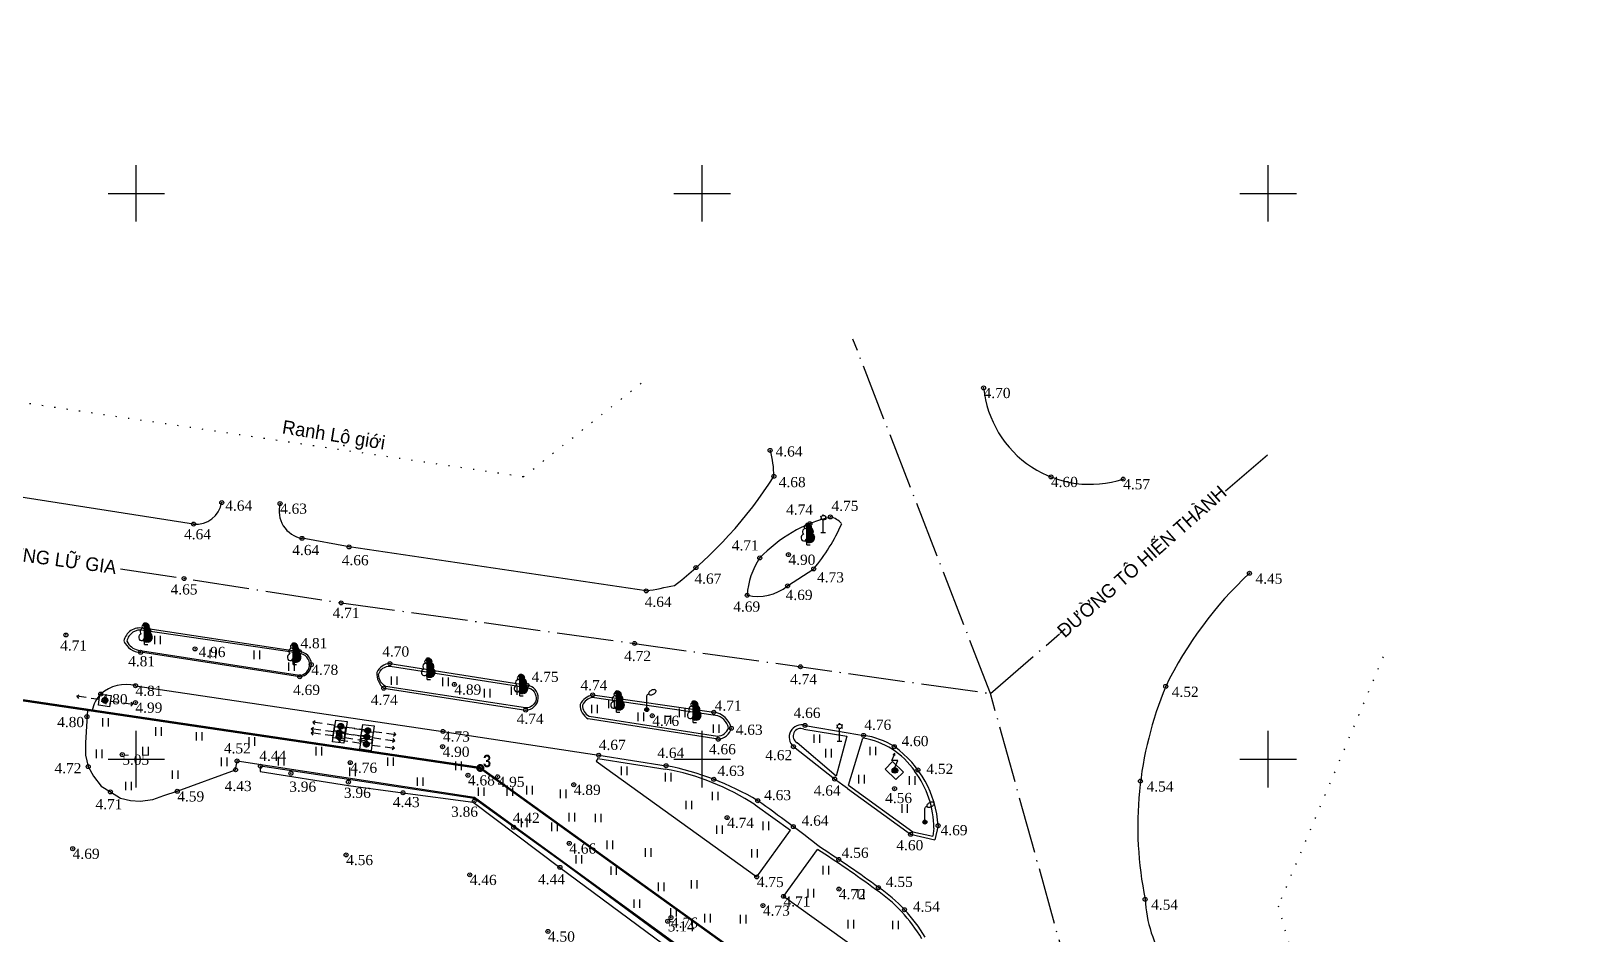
# Model space of a CAD drawing. Header units: millimetres. Extents: x 598805 to 599364, y 1190821 to 1191401.
# Drawn here: x 599040.7 to 599176.5, y 1191184.5 to 1191264.4 of the extents above; entities that cross this region are included whole.
import ezdxf
from ezdxf.enums import TextEntityAlignment as Align

# ---------------------------------------------------------------- set-up
doc = ezdxf.new("R2010")
doc.units = ezdxf.units.MM
doc.header["$PDMODE"] = 32
doc.header["$PDSIZE"] = 0.35
for name, pattern in [('1BANCONG_54', [0.55, 0, -0.5, 0.05]), ('1TIMDUONG', [13, 10, -1.4, 0.2, -1.4]), ('GACH2', [3, 2, -1])]:
    doc.linetypes.add(name, pattern=pattern)
for name, color, linetype in [('A1-GHICHU', 7, 'Continuous'), ('BE CHIM', 62, 'GACH2'), ('DANDUNG', 7, 'Continuous'), ('diem', 2, 'Continuous'), ('Docao', 22, 'Continuous'), ('dtich', 3, 'Continuous'), ('DUONG NHUA', 221, 'Continuous'), ('GHICHU', 2, 'Continuous'), ('hl', 5, 'Continuous'), ('K_THUCVAT', 3, 'Continuous'), ('MUONG DAT', 170, 'MUONG_DAT'), ('NUT', 2, 'Continuous'), ('RANH', 7, 'Continuous'), ('RANH THUC VAT', 3, 'RANH_THUC_VAT'), ('TUONG XAY', 51, 'TUONG_XAY_GACH_DA_NTL_THUAN_1')]:
    doc.layers.add(name, color=color, linetype=linetype)
doc.layers.add('Level 28', color=7, linetype='Continuous', lineweight=0)
doc.styles.add('TIMES', font='times_1.ttf')
doc.styles.add('TIMESNEWROMAN', font='times_1.ttf', dxfattribs={"width": 0.9})
doc.styles.add('VAPTIMN', font='VAVON__0.TTF')
doc.styles.add('VHELVCB', font='VNI-Helve-Condense-Bold_0.TTF')
doc.linetypes.add('MUONG_DAT', pattern='A,0.75,[130,ltypeshp.shx,S=0.25,R=0,X=0,Y=0.25],0.75', length=1.5)
doc.linetypes.add('RANH_THUC_VAT', pattern='A,0,[133,ltypeshp.shx,S=0.1,R=0,X=-0.1,Y=0],-1.2', length=1.2)
doc.linetypes.add('TUONG_XAY_GACH_DA_NTL_THUAN_1', pattern='A,0.85,[130,ltypeshp.shx,S=0.25,R=0,X=0,Y=0.25],0.2,[130,ltypeshp.shx,S=0.25,R=0,X=0,Y=0.25],0.1,[130,ltypeshp.shx,S=0.1,R=90,X=-0.2,Y=0.5],0.85', length=2)

# ---------------------------------------------------------------- blocks, each defined once
blk = doc.blocks.new('CAY LA RONG LON')
for p, q in [((-0.44, 2.81), (-0.64, 2.66)), ((-0.43, 3.26), (-0.46, 3.16)), ((-0.46, 3.16), (-0.43, 3.03)), ((-0.26, 2.87), (-0.44, 2.81)), ((-0.38, 3.35), (-0.43, 3.26)), ((-0.43, 3.03), (-0.36, 2.94)), ((-0.28, 3.42), (-0.38, 3.35)), ((-0.36, 2.94), (-0.26, 2.87)), ((-0.15, 3.48), (-0.28, 3.42)), ((0, 3.5), (-0.15, 3.48)), ((0, 0), (0, 3.5)), ((0, 0), (0, 3.5)), ((0, 3.5), (0.15, 3.48)), ((0.15, 3.48), (0.28, 3.42)), ((0.36, 2.94), (0.26, 2.87)), ((0.26, 2.87), (0.44, 2.81)), ((0.28, 3.42), (0.38, 3.35)), ((0.43, 3.03), (0.36, 2.94)), ((0.38, 3.35), (0.43, 3.26)), ((0.43, 3.26), (0.46, 3.16)), ((0.46, 3.16), (0.43, 3.03)), ((0.44, 2.81), (0.64, 2.66)), ((-0.92, 1.6), (-1, 1.39)), ((-1, 1.39), (-0.99, 1.14)), ((-0.99, 1.14), (-0.92, 0.93)), ((-0.8, 1.71), (-0.92, 1.6)), ((-0.92, 0.93), (-0.79, 0.77)), ((-0.69, 1.79), (-0.8, 1.71)), ((-0.79, 0.77), (-0.59, 0.7)), ((-0.71, 2.57), (-0.77, 2.36)), ((-0.77, 2.36), (-0.77, 2.22)), ((-0.77, 2.22), (-0.68, 2)), ((-0.64, 2.66), (-0.71, 2.57)), ((-0.59, 1.84), (-0.69, 1.79)), ((-0.68, 2), (-0.59, 1.84)), ((-0.59, 0.7), (-0.36, 0.69)), ((-0.36, 0.69), (-0.18, 0.77)), ((-0.18, 0.77), (0, 0.85)), ((0.18, 0.77), (0, 0.85)), ((0, 0), (0.6, 0)), ((0.36, 0.69), (0.18, 0.77)), ((0.59, 0.7), (0.36, 0.69)), ((0.68, 2), (0.59, 1.84)), ((0.59, 1.84), (0.69, 1.79)), ((0.79, 0.77), (0.59, 0.7)), ((0.64, 2.66), (0.71, 2.57)), ((0.77, 2.22), (0.68, 2)), ((0.69, 1.79), (0.8, 1.71)), ((0.71, 2.57), (0.77, 2.36)), ((0.77, 2.36), (0.77, 2.22)), ((0.92, 0.93), (0.79, 0.77)), ((0.8, 1.71), (0.92, 1.6)), ((0.92, 1.6), (1, 1.39)), ((0.99, 1.14), (0.92, 0.93)), ((1, 1.39), (0.99, 1.14))]:
    blk.add_line(p, q)
at = {"color": 0}
for p, q in [((0, 3.46), (0.03, 3.5)), ((0, 3.34), (0.14, 3.48)), ((0.43, 3.03), (0, 3.46)), ((0, 3.22), (0.23, 3.44)), ((0, 3.09), (0.31, 3.4)), ((0, 2.97), (0.38, 3.35)), ((0.38, 2.96), (0, 3.34)), ((0, 2.85), (0.42, 3.27)), ((0.31, 2.91), (0, 3.22)), ((0, 2.72), (0.45, 3.17)), ((0.77, 2.32), (0, 3.09)), ((0.77, 2.2), (0, 2.97)), ((0, 2.6), (0.27, 2.87)), ((0.73, 2.12), (0, 2.85)), ((0, 2.47), (0.36, 2.84)), ((0, 2.35), (0.45, 2.8)), ((0, 2.23), (0.52, 2.75)), ((0.69, 2.03), (0, 2.72)), ((0.45, 3.14), (0.1, 3.49)), ((0.3, 2.9), (0.42, 3.02)), ((0.39, 3.32), (0.33, 3.38)), ((0.73, 2.48), (0.39, 2.82)), ((0, 2.1), (0.59, 2.7)), ((0, 1.98), (0.66, 2.64)), ((0.65, 1.95), (0, 2.6)), ((0, 1.86), (0.71, 2.56)), ((0, 1.73), (0.74, 2.47)), ((0.61, 1.87), (0, 2.47)), ((0, 1.61), (0.77, 2.38)), ((1, 1.35), (0, 2.35)), ((0, 1.48), (0.77, 2.26)), ((0.99, 1.24), (0, 2.23)), ((0.98, 1.12), (0, 2.1)), ((0, 1.36), (0.71, 2.07)), ((0.95, 1.03), (0, 1.98)), ((0.92, 0.93), (0, 1.86)), ((0, 1.24), (0.6, 1.84)), ((0, 1.11), (0.68, 1.79)), ((0, 0.99), (0.75, 1.74)), ((0.87, 0.86), (0, 1.73)), ((0, 0.87), (0.82, 1.69)), ((0.81, 0.8), (0, 1.61)), ((0.73, 0.75), (0, 1.48)), ((0.64, 0.72), (0, 1.36)), ((0.54, 0.7), (0, 1.24)), ((0.42, 0.69), (0, 1.11)), ((0.25, 0.74), (0, 0.99)), ((0.03, 0.83), (0, 0.87)), ((0.07, 0.82), (0.89, 1.63)), ((0.16, 0.78), (0.94, 1.56)), ((0.24, 0.74), (0.97, 1.47)), ((0.33, 0.7), (1, 1.37)), ((0.45, 0.69), (0.99, 1.24)), ((0.58, 0.7), (0.97, 1.1)), ((0.95, 1.53), (0.68, 1.79)), ((0.76, 0.76), (0.88, 0.88))]:
    blk.add_line(p, q, dxfattribs=at)
for p in [(0.15, 3.48), (0.26, 2.87), (0.28, 3.42), (0.36, 2.94), (0.38, 3.35), (0.43, 3.26), (0.43, 3.03), (0.44, 2.81), (0.46, 3.16), (0.18, 0.77), (0.36, 0.69), (0.59, 1.84), (0.59, 0.7), (0.64, 2.66), (0.68, 2), (0.69, 1.79), (0.71, 2.57), (0.77, 2.36), (0.77, 2.22), (0.79, 0.77), (0.8, 1.71), (0.92, 1.6), (0.92, 0.93), (0.99, 1.14), (1, 1.39)]:
    blk.add_point(p)
at = {"layer": 'NUT', "style": 'TIMESNEWROMAN', "width": 0.9}
blk.add_attdef('DK', text='', height=1.5, dxfattribs=at).set_placement((0.05, -2.63), align=Align.CENTER)
blk = doc.blocks.new('VCOTDEN')
blk.add_line((0, 0), (0, 2.43))
at = {"flags": 128}
blk.add_lwpolyline([(0, 2.43), (0.04, 2.54), (0.12, 2.65), (0.23, 2.73), (0.35, 2.77)], dxfattribs=at)
blk.add_lwpolyline([(1.62, 3.36, 0.165067), (1.53, 3.46, 0.105723), (1.32, 3.52, 0.068875), (1.1, 3.5, 0.055065), (0.83, 3.41, 0.055065), (0.58, 3.26, 0.068875), (0.43, 3.1, 0.105723), (0.34, 2.91, 0.165067), (0.35, 2.77, 0.165067), (0.45, 2.67, 0.105723), (0.65, 2.62, 0.068875), (0.88, 2.63, 0.055065), (1.15, 2.73, 0.055065), (1.39, 2.87, 0.068875), (1.55, 3.04, 0.105723), (1.64, 3.23, 0.165067)], format="xyb", close=True, dxfattribs=at)
at = {"const_width": 0.371}
blk.add_lwpolyline([(-0.19, 0, 1), (0.19, 0, 1)], format="xyb", close=True, dxfattribs=at)
blk = doc.blocks.new('capdien')
at = {"linetype": 'Continuous'}
for p, q in [((604328.73, 1192945.57), (604329.73, 1192945.58)), ((604328.73, 1192944.57), (604328.73, 1192945.57)), ((604329.73, 1192945.58), (604329.73, 1192944.58)), ((604327.58, 1192945.09), (604326.74, 1192945.09)), ((604328.74, 1192945.09), (604328.01, 1192945.09)), ((604329.73, 1192944.58), (604328.73, 1192944.57)), ((604329.74, 1192945.09), (604330.48, 1192945.09)), ((604330.91, 1192945.09), (604331.74, 1192945.09))]:
    blk.add_line(p, q, dxfattribs=at)
for p, q in [((604326.74, 1192945.09), (604326.92, 1192945.26)), ((604326.74, 1192945.09), (604326.92, 1192944.91)), ((604331.74, 1192945.09), (604331.57, 1192945.26)), ((604331.74, 1192945.09), (604331.57, 1192944.91))]:
    blk.add_line(p, q)
blk.add_circle((604329.24, 1192945.09), 0.25)
blk.add_circle((604329.24, 1192945.09), 0.25)
blk.add_ellipse((604329.25, 1192945.08), major_axis=(-0.053, 0.053), ratio=1, dxfattribs=at)
blk.add_point((604329.24, 1192945.09))
blk.add_point((604329.24, 1192945.09))
blk = doc.blocks.new('COTHAP')
at = {"layer": 'K_THUCVAT'}
for points in [[(603950.27, 1193196.2), (603950.27, 1193195.45)], [(603950.77, 1193196.2), (603950.77, 1193195.45)]]:
    blk.add_lwpolyline(points, dxfattribs=at)

msp = doc.modelspace()

# ---------------------------------------------------------------- hatches: boundary and pattern name
msp.add_hatch(color=256).paths.add_polyline_path([(599117.02, 1191200.52), (599116.88, 1191200.38), (599117.02, 1191200.33)])
h = msp.add_hatch(color=256)
edge = h.paths.add_edge_path()
edge.add_arc((599117.02, 1191199.02), 0.25, 0, 360)

# ---------------------------------------------------------------- linework, layer by layer
for p, q in [((599110.43, 1191221.48, 5.09), (599110.53, 1191221.43, 5.09)), ((599110.53, 1191221.23, 5.09), (599110.43, 1191221.18, 5.09)), ((599110.69, 1191221.53, 5.09), (599110.69, 1191221.63, 5.09)), ((599110.69, 1191220.03, 5.09), (599110.69, 1191221.13, 5.09)), ((599110.95, 1191221.48, 5.09), (599110.88, 1191221.43, 5.09)), ((599110.88, 1191221.24, 5.09), (599110.95, 1191221.19, 5.09)), ((599110.49, 1191220.03, 5.09), (599110.9, 1191220.03, 5.09)), ((599111.87, 1191203.05, 5.03), (599111.96, 1191203, 5.03)), ((599111.96, 1191202.8, 5.03), (599111.87, 1191202.75, 5.03)), ((599112.13, 1191203.1, 5.03), (599112.13, 1191203.2, 5.03)), ((599112.13, 1191201.6, 5.03), (599112.13, 1191202.7, 5.03)), ((599112.39, 1191203.05, 5.03), (599112.31, 1191203, 5.03)), ((599112.31, 1191202.81, 5.03), (599112.39, 1191202.76, 5.03)), ((599111.93, 1191201.6, 5.03), (599112.33, 1191201.6, 5.03)), ((599116.76, 1191199.9), (599116.95, 1191200.36)), ((599117.02, 1191200.52), (599116.88, 1191200.38)), ((599117.02, 1191200.33), (599116.88, 1191200.38)), ((599117.02, 1191200.33), (599117.02, 1191200.52)), ((599117.27, 1191199.9), (599116.76, 1191199.9)), ((599117.02, 1191199.27), (599117.27, 1191199.9)), ((599112.82, 1191197.42, 4.55), (599111.7, 1191198.25, 4.64))]:
    msp.add_line(p, q)
at = {"color": 1}
for points in [[(599080.39, 1191199.23), (598847.89, 1191233.65)], [(599112.38, 1191176.23), (599080.39, 1191199.23)]]:
    msp.add_lwpolyline(points, dxfattribs=at)
at = {"elevation": 9.75}
msp.add_lwpolyline([(599116.82, 1191199.81), (599116.15, 1191199.13), (599117.09, 1191198.21), (599117.77, 1191198.85), (599116.81, 1191199.8)], dxfattribs=at)
msp.add_circle((599117.02, 1191199.02), 0.25)
for centre in [(599110.71, 1191221.34, 5.09), (599112.14, 1191202.91, 5.03)]:
    msp.add_arc(centre, 0.2, 359.6239, 359.6233)
at = {"layer": 'A1-GHICHU', "color": 20, "linetype": '1TIMDUONG', "ltscale": 0.5, "flags": 128}
for points, elevation in [([(599125.46, 1191205.82), (599113.32, 1191237.12)], 4.69), ([(599146.22, 1191223.72), (599149.93, 1191226.91)], 4.69), ([(599048.59, 1191216.83), (599054.22, 1191215.97), (599068.1, 1191213.82), (599094.02, 1191210.23), (599125.46, 1191205.82)], 4.69), ([(599125.46, 1191205.82), (599131.56, 1191211.08)], 4.69), ([(599132.87, 1191179.23), (599125.46, 1191205.82)], 4.32)]:
    msp.add_lwpolyline(points, dxfattribs=dict(at, elevation=elevation))
at = {"layer": 'diem'}
for p in [(599124.86, 1191232.81, 4.7), (599106, 1191227.29, 4.64), (599106.33, 1191225, 4.68), (599130.81, 1191224.95, 4.6), (599137.19, 1191224.75, 4.57), (599057.55, 1191222.68, 4.64), (599062.7, 1191222.59, 4.63), (599055.06, 1191220.78, 4.64), (599109.51, 1191220.81, 4.74), (599111.32, 1191221.41, 4.75), (599064.64, 1191219.52, 4.64), (599068.8, 1191218.76, 4.66), (599105.08, 1191217.79, 4.71), (599107.62, 1191218.08, 4.9), (599099.44, 1191216.93, 4.67), (599109.85, 1191216.82, 4.73), (599148.35, 1191216.43, 4.45), (599054.22, 1191215.97, 4.65), (599095.05, 1191214.88, 4.64), (599107.54, 1191215.32, 4.69), (599068.1, 1191213.82, 4.71), (599103.97, 1191214.49, 4.69), (599043.78, 1191210.98, 4.71), (599050.38, 1191209.45, 4.79), (599055.19, 1191209.75, 4.96), (599064.4, 1191209.51, 4.81), (599094.02, 1191210.23, 4.72), (599065.46, 1191208.36, 4.78), (599072.4, 1191208.46, 4.7), (599108.68, 1191208.17, 4.74), (599064.44, 1191207.29, 4.69), (599078.1, 1191206.61, 4.89), (599046.85, 1191205.76, 4.8), (599047.22, 1191205.21, 4.93), (599049.93, 1191206.5, 4.81), (599071.86, 1191206.28, 4.74), (599084.53, 1191206.54, 4.75), (599090.32, 1191205.69, 4.74), (599140.95, 1191206.44, 4.52), (599049.92, 1191205.01, 4.99), (599084.4, 1191204.35, 4.74), (599095.1, 1191204.39, 4.9), (599101.02, 1191204.16, 4.71), (599045.64, 1191203.76, 4.8), (599095.58, 1191203.84, 4.86), (599102.57, 1191202.74, 4.63), (599109.08, 1191202.99, 4.66), (599077.09, 1191202.46, 4.73), (599101.41, 1191201.77, 4.66), (599114.25, 1191202.11, 4.63), (599048.76, 1191200.41, 5.05), (599058.91, 1191199.85, 4.52), (599077.06, 1191201.11, 4.9), (599090.85, 1191200.36, 4.67), (599108.06, 1191201.11, 4.62), (599116.97, 1191201.11, 4.6), (599045.75, 1191199.35, 4.72), (599058.77, 1191199.07, 4.43), (599060.97, 1191199.39, 4.44), (599063.66, 1191198.76, 3.96), (599068.9, 1191199.7, 4.76), (599079.3, 1191198.59, 4.68), (599081.92, 1191198.45, 4.95), (599096.81, 1191199.43, 4.64), (599119.05, 1191199.06, 4.52), (599047.71, 1191197.12, 4.68), (599053.62, 1191197.17, 4.59), (599068.74, 1191197.99, 3.96), (599088.65, 1191197.75, 4.89), (599101.02, 1191198.23, 4.63), (599111.7, 1191198.25, 4.64), (599116.99, 1191197.4, 4.73), (599138.72, 1191198.07, 4.54), (599073.56, 1191197.04, 4.43), (599079.85, 1191196.3, 3.86), (599104.91, 1191196.34, 4.63), (599102.2, 1191194.84, 4.74), (599119.67, 1191194.45, 4.8), (599083.34, 1191193.99, 4.42), (599108.05, 1191194.05, 4.64), (599118.41, 1191193.37, 4.6), (599120.84, 1191194.14, 4.57), (599044.38, 1191192.1, 4.69), (599088.25, 1191192.57, 4.66), (599068.54, 1191191.55, 4.56), (599087.43, 1191190.45, 4.44), (599112.06, 1191191.15, 4.56), (599079.46, 1191189.79, 4.46), (599104.82, 1191189.61, 4.75), (599107.18, 1191187.89, 4.71), (599112.07, 1191188.53, 4.72), (599115.57, 1191188.67, 4.55), (599139.13, 1191187.63, 4.54), (599105.36, 1191187.08, 4.73), (599117.87, 1191186.71, 4.54), (599096.95, 1191185.69, 5.14), (599097.24, 1191186.02, 4.76), (599086.37, 1191184.79, 4.5)]:
    msp.add_point(p, dxfattribs=at)
at = {"layer": 'dtich', "color": 1, "const_width": 0.2}
msp.add_lwpolyline([(599170.95, 1190968.46), (599132.13, 1191106.03), (599112.38, 1191176.23), (599080.39, 1191199.23), (598847.89, 1191233.65)], dxfattribs=at)
at = {"layer": 'DUONG NHUA'}
for p, q in [((599055.06, 1191220.78, 4.63), (599025.64, 1191225.38, 4.6)), ((599107.54, 1191215.32, 4.69), (599109.85, 1191216.82, 4.73)), ((599050.61, 1191211.57, 4.81), (599051.41, 1191211.5, 4.78)), ((599072.4, 1191208.46, 4.7), (599084.53, 1191206.54, 4.75)), ((599049.93, 1191206.5, 4.8), (599077.09, 1191202.46, 4.73)), ((599071.86, 1191206.28, 4.74), (599084.4, 1191204.35, 4.75)), ((599090.32, 1191205.69, 4.74), (599101.02, 1191204.16, 4.69)), ((599101.41, 1191201.77, 4.66), (599089.93, 1191203.57, 4.66)), ((599111.7, 1191198.25, 4.64), (599108.06, 1191201.11, 4.62)), ((599112.82, 1191197.42, 4.55), (599118.41, 1191193.37, 4.6)), ((599118.41, 1191193.37, 4.6), (599120.56, 1191192.89, 4.55)), ((599120.84, 1191194.14, 4.57), (599120.56, 1191192.89, 4.55))]:
    msp.add_line(p, q, dxfattribs=at)
for points, elevation in [([(599095.05, 1191214.88), (599068.8, 1191218.76), (599064.64, 1191219.52)], 4.64), ([(599051.41, 1191211.5), (599064.4, 1191209.51)], 4.78), ([(599064.44, 1191207.29), (599050.38, 1191209.45)], 4.81), ([(599045.69, 1191204.37), (599045.52, 1191201.45), (599045.5, 1191200.35), (599045.75, 1191199.35), (599046.21, 1191198.52), (599046.9, 1191197.62), (599047.71, 1191197.12), (599048.6, 1191196.55), (599049.49, 1191196.36), (599050.35, 1191196.3), (599051.47, 1191196.45), (599052.44, 1191196.81), (599053.62, 1191197.17), (599058.77, 1191199.07), (599058.91, 1191199.85)], 4.8), ([(599109.08, 1191202.99), (599112.89, 1191202.33), (599114.25, 1191202.11)], 4.62), ([(599077.09, 1191202.46), (599090.85, 1191200.36), (599096.81, 1191199.43)], 4.73), ([(599058.91, 1191199.85), (599079.89, 1191196.66)], 4.52), ([(599079.89, 1191196.66), (599101.06, 1191181.26), (599101.72, 1191180.31), (599105.24, 1191167.64)], 4.52)]:
    msp.add_lwpolyline(points, dxfattribs=dict(at, elevation=elevation))
for centre, radius, start, end in [((599134.28, 1191233.76, 4.57), 9.47, 185.7358, 287.8485), ((599098.17, 1191224.99, 4.64), 8.16, 0, 16.3754), ((599074.21, 1191245.47, 4.64), 38.1, 307.7776, 327.4789), ((599055.27, 1191223.06, 4.63), 2.3, 264.6964, 350.7552), ((599065.07, 1191221.94, 4.64), 2.46, 164.5759, 259.9065), ((599114.46, 1191208.8, 4.71), 12.99, 104.0027, 136.2473), ((599097.3, 1191227.35, 4.73), 16.38, 319.987, 336.4881), ((599110.91, 1191219.59, 4.74), 1.87, 41.1592, 77.4705), ((599110.92, 1191213.98, 4.69), 6.98, 146.939, 175.8057), ((599171.76, 1191191.37, 4.51), 34.3, 133.0557, 153.9508), ((599088.02, 1191258.06, 4.63), 43.75, 279.2356, 282.5728), ((599104.9, 1191218.6, 4.69), 4.21, 257.2011, 308.8256), ((599050.3, 1191210.18, 4.81), 1.42, 77.7646, 168.9961), ((599050.44, 1191211.12, 4.81), 1.67, 203.7253, 267.7664), ((599064.35, 1191208.4, 4.81), 1.11, 274.6095, 87.7109), ((599072.44, 1191207.18, 4.79), 1.28, 91.756, 157.5197), ((599072.86, 1191207.54, 4.79), 1.61, 175.3751, 231.6974), ((599049.28, 1191203.58, -4.79), 3.27, 137.9749, 167.0778), ((599049.09, 1191203.21, 4.81), 3.4, 75.7211, 131.2901), ((599084.42, 1191205.45, 4.75), 1.09, 269.1135, 84.1751), ((599090.62, 1191204.16, 4.66), 1.56, 100.9678, 153.5994), ((599170.52, 1191194.08, 4.51), 32.04, 157.325, 191.6111), ((599090.6, 1191204.77, 4.66), 1.38, 176.7911, 241.0905), ((599100.81, 1191202.38, 4.69), 1.79, 11.5663, 83.5199), ((599101.3, 1191203.08, 4.69), 1.31, 274.548, 344.8304), ((599108.77, 1191201.95, 4.62), 1.09, 73.4397, 229.8789), ((599113.31, 1191195.33, 4.62), 6.85, 57.6103, 82.0726), ((599111.53, 1191193.54, 4.6), 9.33, 3.6973, 54.3044), ((599092.03, 1191174.77, 4.63), 25.12, 59.1535, 79.0306), ((599021.22, 1191078.29, 4.63), 144.7, 51.9289, 54.6632), ((599055.13, 1191106.49, 4.57), 102.02, 53.6647, 57.1648), ((599107.88, 1191177.34, 4.57), 13.7, 30.5036, 55.8109), ((599150.06, 1191188.11, 4.51), 10.94, 182.4786, 214.0872)]:
    msp.add_arc(centre, radius, start, end, dxfattribs=at)
at = {"layer": 'GHICHU', "color": 6, "lineweight": 13, "const_width": 0.484, "flags": 128}
msp.add_lwpolyline([(599080.28, 1191199.23, 1), (599080.5, 1191199.23, 1)], format="xyb", close=True, dxfattribs=at)
at = {"layer": 'hl'}
for p, q in [((599050, 1191247.5), (599050, 1191252.5)), ((599100, 1191247.5), (599100, 1191252.5)), ((599150, 1191247.5), (599150, 1191252.5)), ((599047.5, 1191250), (599052.5, 1191250)), ((599097.5, 1191250), (599102.5, 1191250)), ((599147.5, 1191250), (599152.5, 1191250)), ((599050, 1191197.5), (599050, 1191202.5)), ((599100, 1191197.5), (599100, 1191202.5)), ((599150, 1191197.5), (599150, 1191202.5)), ((599047.5, 1191200), (599052.5, 1191200)), ((599097.5, 1191200), (599102.5, 1191200)), ((599147.5, 1191200), (599152.5, 1191200))]:
    msp.add_line(p, q, dxfattribs=at)
at = {"layer": 'MUONG DAT', "ltscale": 0.5, "elevation": 4.44}
for points in [[(599126.11, 1191119.55), (599123.58, 1191128.33), (599120.77, 1191139), (599119.74, 1191142.88), (599118.49, 1191145.84), (599117.69, 1191146.83), (599109.8, 1191151.61), (599109.42, 1191152.1), (599104.9, 1191167.59), (599101.58, 1191180.25), (599100.94, 1191181.13), (599087.69, 1191190.87), (599079.86, 1191196.52), (599060.97, 1191199.39), (599060.93, 1191198.91)], [(599060.93, 1191198.91), (599068.76, 1191197.68), (599073.56, 1191197.04), (599079.76, 1191196.21), (599087.43, 1191190.45), (599100.34, 1191180.88), (599101.01, 1191180.12), (599104.5, 1191167.48), (599108.95, 1191151.76), (599109.15, 1191151.26), (599112, 1191149.52), (599117.36, 1191146.26), (599117.97, 1191145.49), (599119.16, 1191142.69), (599120.17, 1191138.8), (599123.1, 1191128.2)]]:
    msp.add_lwpolyline(points, dxfattribs=at)
at = {"layer": 'RANH', "color": 20, "linetype": '1BANCONG_54', "ltscale": 2}
for p, q in [((599084.2, 1191224.95), (599095.25, 1191233.74)), ((599160.15, 1191209.04), (599150.89, 1191187.06))]:
    msp.add_line(p, q, dxfattribs=at)
for points in [[(599084.2, 1191224.95), (598851.72, 1191259.37), (598831.5, 1191262.4), (598818.43, 1191264.36)], [(599174.56, 1190955.65), (599170.95, 1190968.46), (599132.13, 1191106.03), (599112.38, 1191176.23), (599080.39, 1191199.23), (598847.89, 1191233.65), (598827.64, 1191236.69), (598815.48, 1191238.52)], [(599150.89, 1191187.06), (599170.64, 1191116.86), (599202.06, 1191005.51)]]:
    msp.add_lwpolyline(points, dxfattribs=at)
at = {"layer": 'RANH THUC VAT', "ltscale": 0.5}
for p, q in [((599108.97, 1191202.66, 4.7), (599112.77, 1191202.05, 4.73)), ((599112.93, 1191197.71, 4.72), (599114.2, 1191201.86, 4.76)), ((599112.93, 1191197.71, 4.72), (599118.6, 1191193.6, 4.73)), ((599118.6, 1191193.6, 4.73), (599120.36, 1191193.21, 4.68)), ((599120.47, 1191193.91, 4.56), (599120.36, 1191193.21, 4.68))]:
    msp.add_line(p, q, dxfattribs=at)
for points, elevation in [([(599064.36, 1191209.36), (599050.63, 1191211.38, 0.428141), (599049.17, 1191210.43, 0.237007), (599050.16, 1191209.65), (599064.41, 1191207.42, 0.392889), (599065.31, 1191208.28)], 4.94), ([(599102.31, 1191202.77, 0.309523), (599101.18, 1191203.88), (599090.29, 1191205.46, 0.241967), (599089.41, 1191204.77, 0.27005), (599090, 1191203.81)], 4.79), ([(599090, 1191203.81), (599101.34, 1191202.04, 0.315693), (599102.31, 1191202.77)], 4.76)]:
    msp.add_lwpolyline(points, format="xyb", dxfattribs=dict(at, elevation=elevation))
at = {"layer": 'RANH THUC VAT', "ltscale": 0.5, "elevation": 4.92}
msp.add_lwpolyline([(599071.41, 1191207.49, -0.345015), (599072.43, 1191208.23), (599084.52, 1191206.34, -0.420683), (599085.32, 1191205.24, -0.346724), (599084.38, 1191204.53), (599072.03, 1191206.43, -0.250102)], format="xyb", close=True, dxfattribs=at)
at = {"layer": 'RANH THUC VAT', "ltscale": 0.5}
for points, elevation in [([(599112.77, 1191202.05), (599111.82, 1191198.52), (599108.4, 1191201.45)], 4.73), ([(599090.77, 1191200.06), (599090.64, 1191199.82), (599104.82, 1191189.61)], 4.8), ([(599090.77, 1191200.06), (599096.73, 1191199.13)], 4.86), ([(599104.67, 1191195.97), (599107.79, 1191193.75)], 4.74), ([(599104.82, 1191189.61), (599107.79, 1191193.75)], 4.75), ([(599123.17, 1191172.22), (599120.49, 1191171.41), (599118.23, 1191179.96), (599107.18, 1191187.89), (599110.18, 1191192.04)], 4.54)]:
    msp.add_lwpolyline(points, dxfattribs=dict(at, elevation=elevation))
for centre, radius, start, end in [((599064.31, 1191208.36, 4.91), 1, 355.6567, 86.7678), ((599108.7, 1191202.05, 4.7), 0.67, 65.8197, 242.8489), ((599113.07, 1191195.04, 4.76), 6.92, 34.5497, 80.5339), ((599093.11, 1191178.54, 4.74), 20.91, 56.4469, 80.0349), ((599111.98, 1191193.86, 4.56), 8.49, 0.3271, 36.9234), ((599054.86, 1191106.32, 4.54), 102.02, 53.6647, 57.1648), ((599107.61, 1191177.17, 4.54), 13.7, 30.5036, 55.8109)]:
    msp.add_arc(centre, radius, start, end, dxfattribs=at)
at = {"layer": 'TUONG XAY'}
msp.add_lwpolyline([(599132.3, 1191105.41), (599112.38, 1191176.23), (599080.39, 1191199.23), (599045.69, 1191204.37)], dxfattribs=at)

# ---------------------------------------------------------------- block references
at = {"layer": 'BE CHIM', "color": 6, "linetype": 'ByBlock'}
for p in [(-4898.67, -1985.29), (-4893.78, -1986.52), (-4889.89, -1986.6), (-4886.82, -1987.64), (-4877.74, -1988.88), (-4873.22, -1988.98), (-4869.55, -1989.98), (-4867.15, -1989.77), (-4860.05, -1991.39), (-4858.56, -1990.93), (-4855.96, -1992.08), (-4852.3, -1991.72), (-4903.25, -1992.56), (-4898.58, -1993.37), (-4853.57, -1992.33), (-4849.29, -1993.12), (-4894.97, -1993.8), (-4890.33, -1994.25), (-4840.41, -1994), (-4903.81, -1995.35), (-4899.71, -1995.11), (-4892.78, -1996.05), (-4887.73, -1995.99), (-4884.42, -1995.11), (-4878.09, -1996.03), (-4839.37, -1995.28), (-4835.45, -1995.09), (-4897.09, -1997.19), (-4881.44, -1996.94), (-4872.08, -1996.41), (-4857.42, -1996.85), (-4853.54, -1997.4), (-4836.47, -1997.58), (-4901.23, -1998.18), (-4875.47, -1997.8), (-4870.08, -1998.68), (-4867.53, -1998.68), (-4865.81, -1998.56), (-4862.82, -1998.88), (-4831.99, -1997.7), (-4851.73, -1999.86), (-4849.39, -1999.07), (-4832.65, -2000.18), (-4866.27, -2001.44), (-4862.05, -2000.94), (-4859.72, -2001.02), (-4863.58, -2001.79), (-4849, -2002.04), (-4844.92, -2001.71), (-4858.71, -2003.39), (-4855.32, -2004.06), (-4845.91, -2004.13), (-4861.44, -2004.66), (-4858.36, -2005.67), (-4839.62, -2005.62), (-4854.17, -2007.09), (-4851.24, -2006.87), (-4840.93, -2007.66), (-4836.52, -2007.69), (-4856.3, -2008.58), (-4853.08, -2009.35), (-4850.08, -2009.86), (-4846.93, -2009.95), (-4837.4, -2010.4), (-4833.45, -2010.47)]:
    msp.add_blockref('COTHAP', p, dxfattribs=at)
at = {"layer": 'BE CHIM', "color": 6, "linetype": 'ByBlock', "rotation": 351.9205684982693}
for p in [(-166946.99, 95037.03, 4.93), (-166926.3, 95033.81, 4.92), (-166926.28, 95034.16, 4.94), (-166926.15, 95034.74, 4.93), (-166923.85, 95033.8, 4.92), (-166923.76, 95034.35, 4.92), (-166923.89, 95033.15, 4.91)]:
    msp.add_blockref('capdien', p, dxfattribs=at)
at = {"layer": 'DANDUNG', "xscale": 0.5, "yscale": 0.5, "zscale": 0.5}
for p in [(599095.1, 1191204.39, 4.9), (599119.67, 1191194.45, 4.8)]:
    msp.add_blockref('VCOTDEN', p, dxfattribs=at)
at = {"layer": 'K_THUCVAT', "xscale": 0.5, "yscale": 0.5, "zscale": 0.5}
for p in [(599109.23, 1191218.95, 4.9), (599050.72, 1191210.15, 4.93), (599063.85, 1191208.38, 4.96), (599075.7, 1191207.05, 4.89), (599083.89, 1191205.61, 4.85), (599092.42, 1191204.16, 4.86), (599099.2, 1191203.26, 4.99)]:
    msp.add_blockref('CAY LA RONG LON', p, dxfattribs=at)

# ---------------------------------------------------------------- texts
at = {"layer": 'Docao', "color": 0, "style": 'TIMES'}
for s, p in [('4.70', (599124.86, 1191232.81, 4.7)), ('4.64', (599106.48, 1191227.65, 4.64)), ('4.68', (599106.76, 1191224.94, 4.68)), ('4.60', (599130.81, 1191224.95, 4.6)), ('4.57', (599137.19, 1191224.75, 4.57)), ('4.64', (599057.86, 1191222.86, 4.64)), ('4.63', (599062.7, 1191222.59, 4.63)), ('4.74', (599107.41, 1191222.51, 4.74)), ('4.75', (599111.42, 1191222.84, 4.75)), ('4.64', (599054.22, 1191220.33, 4.64)), ('4.71', (599102.61, 1191219.35, 4.71)), ('4.64', (599063.78, 1191218.94, 4.64)), ('4.66', (599068.15, 1191218.04, 4.66)), ('4.90', (599107.62, 1191218.08, 4.9)), ('4.67', (599099.31, 1191216.41, 4.67)), ('4.73', (599110.14, 1191216.53, 4.73)), ('4.45', (599148.88, 1191216.41, 4.45)), ('4.65', (599053.03, 1191215.46, 4.65)), ('4.69', (599107.37, 1191214.97, 4.69)), ('4.64', (599094.92, 1191214.36, 4.64)), ('4.69', (599102.74, 1191213.94, 4.69)), ('4.71', (599067.34, 1191213.38, 4.71)), ('4.71', (599043.27, 1191210.5, 4.71)), ('4.96', (599055.5, 1191209.93, 4.96)), ('4.81', (599064.5, 1191210.71, 4.81)), ('4.70', (599071.73, 1191209.97, 4.7)), ('4.72', (599093.1, 1191209.58, 4.72)), ('4.81', (599049.28, 1191209.11, 4.81)), ('4.78', (599065.46, 1191208.36, 4.78)), ('4.75', (599084.93, 1191207.73, 4.75)), ('4.74', (599089.24, 1191206.99, 4.74)), ('4.74', (599107.76, 1191207.53, 4.74)), ('4.80', (599046.85, 1191205.76, 4.8)), ('4.81', (599049.93, 1191206.5, 4.81)), ('4.69', (599063.85, 1191206.58, 4.69)), ('4.74', (599070.72, 1191205.7, 4.74)), ('4.89', (599078.1, 1191206.61, 4.89)), ('4.52', (599141.48, 1191206.41, 4.52)), ('4.99', (599049.92, 1191205.01, 4.99)), ('4.74', (599083.61, 1191204.03, 4.74)), ('4.71', (599101.1, 1191205.19, 4.71)), ('4.66', (599108.07, 1191204.55, 4.66)), ('4.80', (599043.01, 1191203.74, 4.8)), ('4.76', (599095.58, 1191203.84, 4.86)), ('4.63', (599102.96, 1191203.06, 4.63)), ('4.76', (599114.32, 1191203.5, 4.76)), ('4.52', (599057.74, 1191201.42, 4.52)), ('4.73', (599077.09, 1191202.46, 4.73)), ('4.67', (599090.86, 1191201.72, 4.67)), ('4.66', (599100.59, 1191201.34, 4.66)), ('4.60', (599117.61, 1191202.06, 4.6)), ('5.05', (599048.76, 1191200.41, 5.05)), ('4.44', (599060.87, 1191200.76, 4.44)), ('4.90', (599077.06, 1191201.11, 4.9)), ('4.64', (599096.03, 1191201.02, 4.64)), ('4.62', (599105.57, 1191200.82, 4.62)), ('4.72', (599042.77, 1191199.66, 4.72)), ('4.76', (599068.9, 1191199.7, 4.76)), ('4.68', (599079.3, 1191198.59, 4.68)), ('4.63', (599101.35, 1191199.43, 4.63)), ('4.52', (599119.8, 1191199.6, 4.52)), ('4.43', (599057.81, 1191198.09, 4.43)), ('3.96', (599063.51, 1191198.03, 3.96)), ('3.96', (599068.34, 1191197.49, 3.96)), ('4.95', (599081.92, 1191198.45, 4.95)), ('4.89', (599088.65, 1191197.75, 4.89)), ('4.63', (599105.47, 1191197.29, 4.63)), ('4.64', (599109.85, 1191197.69, 4.64)), ('4.54', (599139.26, 1191198.05, 4.54)), ('4.71', (599046.39, 1191196.48, 4.71)), ('4.59', (599053.62, 1191197.17, 4.59)), ('4.43', (599072.66, 1191196.67, 4.43)), ('4.56', (599116.16, 1191197.03, 4.56)), ('3.86', (599077.81, 1191195.82, 3.86)), ('4.42', (599083.26, 1191195.27, 4.42)), ('4.74', (599102.2, 1191194.84, 4.74)), ('4.64', (599108.78, 1191195.03, 4.64)), ('4.69', (599121.06, 1191194.19, 4.69)), ('4.69', (599044.38, 1191192.1, 4.69)), ('4.66', (599088.25, 1191192.57, 4.66)), ('4.56', (599112.32, 1191192.19, 4.56)), ('4.60', (599117.15, 1191192.86, 4.6)), ('4.56', (599068.54, 1191191.55, 4.56)), ('4.46', (599079.46, 1191189.79, 4.46)), ('4.44', (599085.49, 1191189.85, 4.44)), ('4.75', (599104.82, 1191189.61, 4.75)), ('4.55', (599116.22, 1191189.62, 4.55)), ('4.71', (599107.18, 1191187.89, 4.71)), ('4.72', (599112.07, 1191188.53, 4.72)), ('4.73', (599105.36, 1191187.08, 4.73)), ('4.54', (599118.61, 1191187.43, 4.54)), ('4.54', (599139.66, 1191187.61, 4.54)), ('5.14', (599096.95, 1191185.69, 5.14)), ('4.76', (599097.24, 1191186.02, 4.76)), ('4.50', (599086.37, 1191184.79, 4.5))]:
    msp.add_text(s, height=0.9, dxfattribs=at).set_placement(p, align=Align.TOP_LEFT)
at = {"layer": 'GHICHU', "color": 6, "ltscale": 0.2, "style": 'VHELVCB'}
msp.add_text('3', height=1.1, dxfattribs=at).set_placement((599080.99, 1191199.85), align=Align.MIDDLE)
at = {"layer": 'Level 28', "color": 62, "linetype": 'Continuous', "lineweight": 0, "style": 'VAPTIMN'}
for s, rotation, p in [('Ranh Loä giôùi', 350.988, (599067.45, 1191228.67)), ('ÑÖÔØNG TOÂ HIEÁN THAØNH', 41.4292, (599138.84, 1191217.48)), ('ÑÖÔØNG LÖÕ GIA', 352.3134, (599042.18, 1191217.77))]:
    msp.add_text(s, height=1.2, rotation=rotation, dxfattribs=at).set_placement(p, align=Align.MIDDLE_CENTER)

doc.saveas('drawing.dxf')
